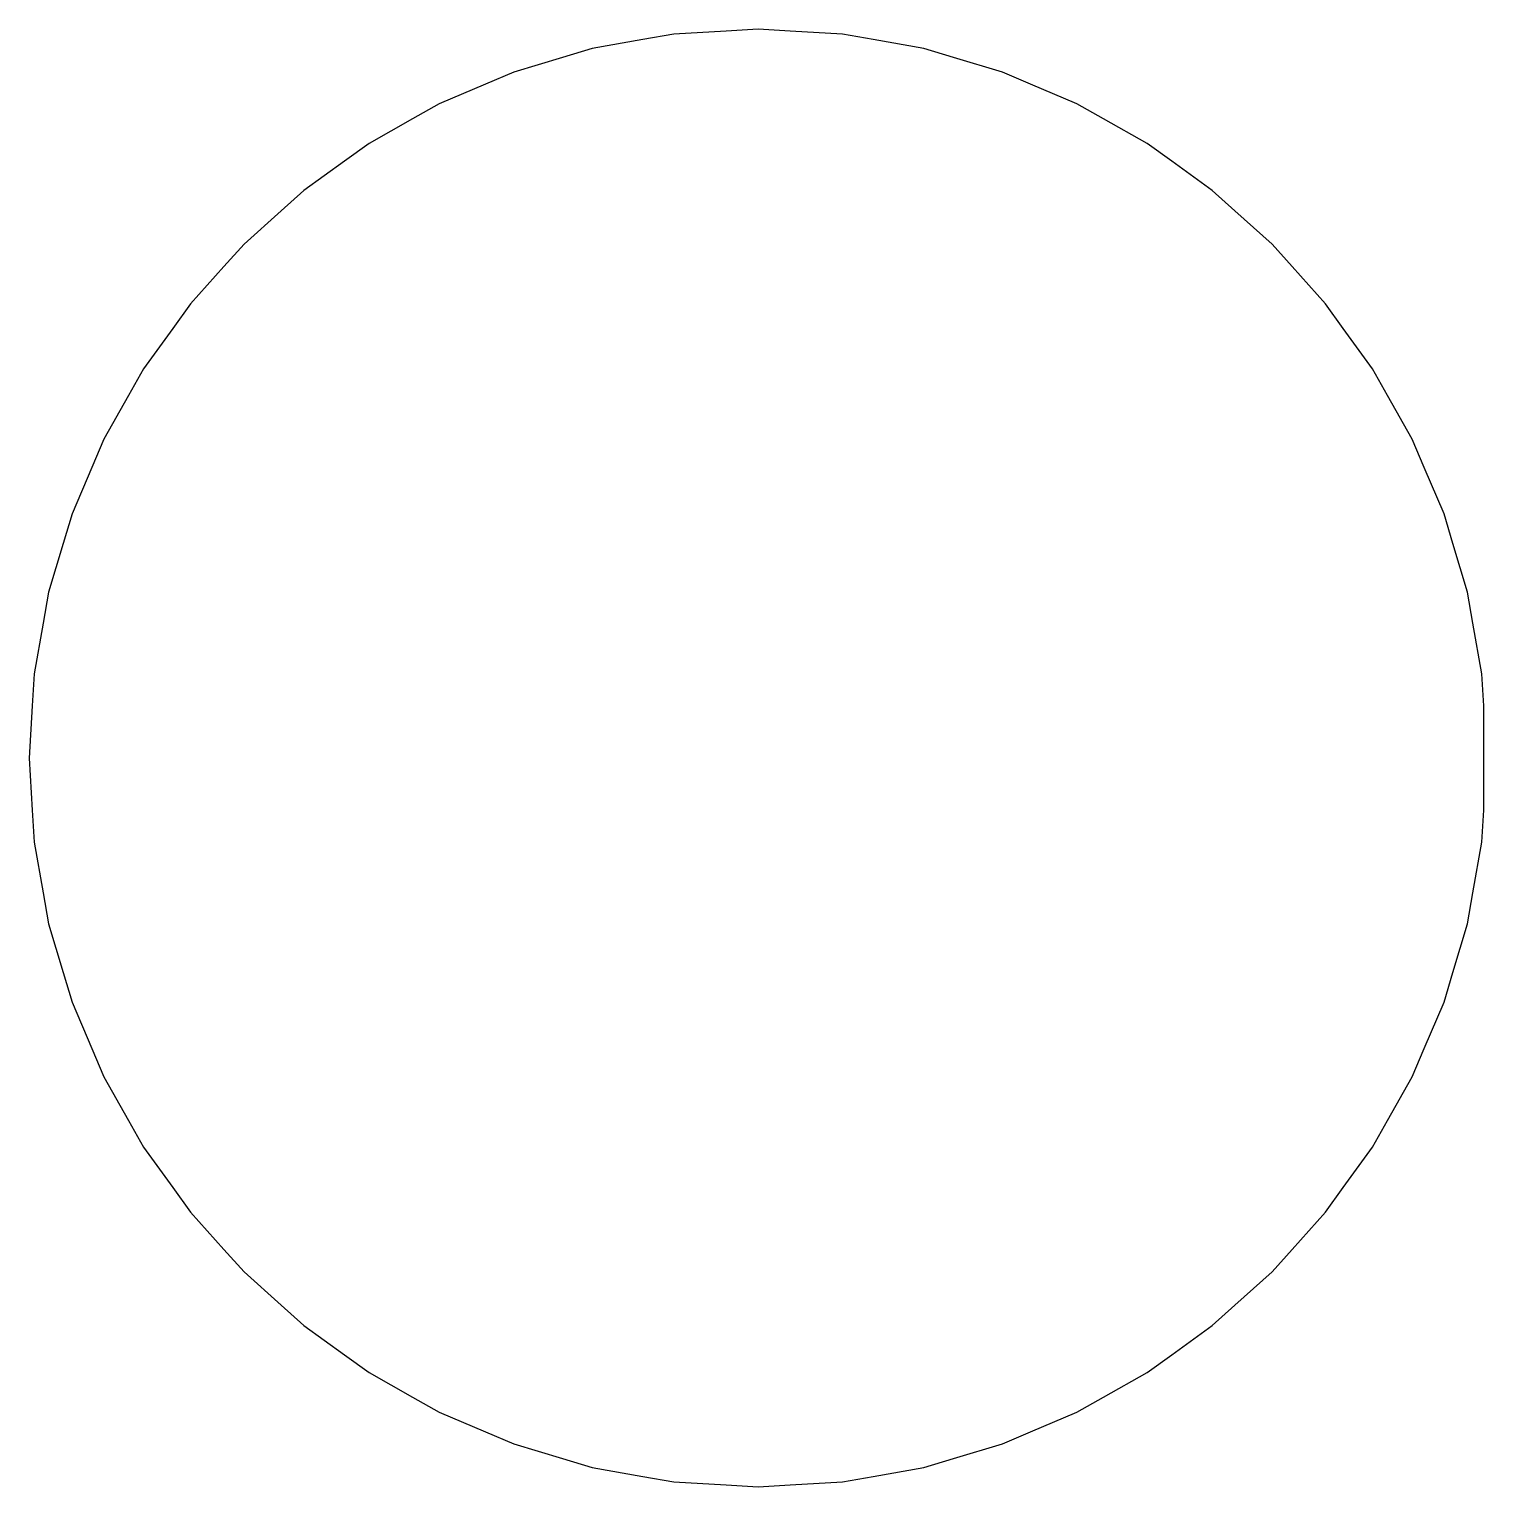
# Model space of a CAD drawing. Header units: metres. Extents: x -0.403 to 0.401, y -0.403 to 0.403.
import ezdxf

# ---------------------------------------------------------------- set-up
doc = ezdxf.new("R2010")
doc.units = ezdxf.units.M

msp = doc.modelspace()

# ---------------------------------------------------------------- linework, layer by layer
for p, q in [((0, 0.40272), (-0.01769, 0.40169)), ((0.01769, 0.40169), (0, 0.40272)), ((-0.06368, 0.39697), (-0.09167, 0.39198)), ((-0.04657, 0.39998), (-0.06368, 0.39697)), ((-0.01769, 0.40169), (-0.04657, 0.39998)), ((0.04657, 0.39998), (0.01769, 0.40169)), ((0.06368, 0.39697), (0.04657, 0.39998)), ((0.09167, 0.39198), (0.06368, 0.39697)), ((-0.10808, 0.3871), (-0.13498, 0.37902)), ((-0.09167, 0.39198), (-0.10808, 0.3871)), ((0.10808, 0.3871), (0.09167, 0.39198)), ((0.13498, 0.37902), (0.10808, 0.3871)), ((-0.13498, 0.37902), (-0.15057, 0.37239)), ((0.15057, 0.37239), (0.13498, 0.37902)), ((-0.15057, 0.37239), (-0.17618, 0.36142)), ((0.17618, 0.36142), (0.15057, 0.37239)), ((-0.17618, 0.36142), (-0.19084, 0.35317)), ((0.19084, 0.35317), (0.17618, 0.36142)), ((-0.19084, 0.35317), (-0.21495, 0.3395)), ((0.21495, 0.3395), (0.19084, 0.35317)), ((-0.21495, 0.3395), (-0.22857, 0.32973)), ((0.22857, 0.32973), (0.21495, 0.3395)), ((-0.22857, 0.32973), (-0.25099, 0.31358)), ((0.25099, 0.31358), (0.22857, 0.32973)), ((-0.25099, 0.31358), (-0.26344, 0.30242)), ((0.26344, 0.30242), (0.25099, 0.31358)), ((-0.26344, 0.30242), (-0.28397, 0.28397)), ((0.28397, 0.28397), (0.26344, 0.30242)), ((-0.28397, 0.28397), (-0.29514, 0.27152)), ((0.29514, 0.27152), (0.28397, 0.28397)), ((-0.29514, 0.27152), (-0.31358, 0.25099)), ((0.31358, 0.25099), (0.29514, 0.27152)), ((-0.31358, 0.25099), (-0.32335, 0.23738)), ((0.32335, 0.23738), (0.31358, 0.25099)), ((-0.32335, 0.23738), (-0.3395, 0.21495)), ((0.3395, 0.21495), (0.32335, 0.23738)), ((-0.3395, 0.21495), (-0.34775, 0.20029)), ((0.34775, 0.20029), (0.3395, 0.21495)), ((-0.34775, 0.20029), (-0.36142, 0.17618)), ((0.36142, 0.17618), (0.34775, 0.20029)), ((-0.36142, 0.17618), (-0.36804, 0.16058)), ((0.36804, 0.16058), (0.36142, 0.17618)), ((-0.36804, 0.16058), (-0.37902, 0.13498)), ((0.37902, 0.13498), (0.36804, 0.16058)), ((-0.37902, 0.13498), (-0.38389, 0.11857)), ((0.38389, 0.11857), (0.37902, 0.13498)), ((-0.38389, 0.11857), (-0.39198, 0.09167)), ((0.39198, 0.09167), (0.38389, 0.11857)), ((-0.39198, 0.09167), (-0.39499, 0.07456)), ((0.39499, 0.07456), (0.39198, 0.09167)), ((-0.39499, 0.07456), (-0.39998, 0.04657)), ((0.39998, 0.04657), (0.39499, 0.07456)), ((-0.39998, 0.04657), (-0.40101, 0.02888)), ((0.40101, 0.02888), (0.39998, 0.04657)), ((-0.40101, 0.02888), (-0.40272, 0)), ((0.40101, -0.02888), (0.40101, 0.02888)), ((-0.40272, 0), (-0.40272, 0)), ((-0.40272, 0), (-0.40101, -0.02888)), ((-0.40101, -0.02888), (-0.39998, -0.04657)), ((0.39998, -0.04657), (0.40101, -0.02888)), ((-0.39998, -0.04657), (-0.39499, -0.07456)), ((0.39499, -0.07456), (0.39998, -0.04657)), ((-0.39499, -0.07456), (-0.39198, -0.09167)), ((0.39198, -0.09167), (0.39499, -0.07456)), ((-0.39198, -0.09167), (-0.38389, -0.11857)), ((0.38389, -0.11857), (0.39198, -0.09167)), ((-0.38389, -0.11857), (-0.37902, -0.13498)), ((0.37902, -0.13498), (0.38389, -0.11857)), ((-0.37902, -0.13498), (-0.36804, -0.16058)), ((0.36804, -0.16058), (0.37902, -0.13498)), ((-0.36804, -0.16058), (-0.36142, -0.17618)), ((0.36142, -0.17618), (0.36804, -0.16058)), ((-0.36142, -0.17618), (-0.34775, -0.20029)), ((0.34775, -0.20029), (0.36142, -0.17618)), ((-0.34775, -0.20029), (-0.3395, -0.21495)), ((0.3395, -0.21495), (0.34775, -0.20029)), ((-0.3395, -0.21495), (-0.32335, -0.23738)), ((0.32335, -0.23738), (0.3395, -0.21495)), ((-0.32335, -0.23738), (-0.31358, -0.25099)), ((0.31358, -0.25099), (0.32335, -0.23738)), ((-0.31358, -0.25099), (-0.29514, -0.27152)), ((0.29514, -0.27152), (0.31358, -0.25099)), ((-0.29514, -0.27152), (-0.28397, -0.28397)), ((0.28397, -0.28397), (0.29514, -0.27152)), ((-0.28397, -0.28397), (-0.26344, -0.30242)), ((0.26344, -0.30242), (0.28397, -0.28397)), ((-0.26344, -0.30242), (-0.25099, -0.31358)), ((0.25099, -0.31358), (0.26344, -0.30242)), ((-0.25099, -0.31358), (-0.22857, -0.32973)), ((0.22857, -0.32973), (0.25099, -0.31358)), ((-0.22857, -0.32973), (-0.21495, -0.3395)), ((0.21495, -0.3395), (0.22857, -0.32973)), ((-0.21495, -0.3395), (-0.19084, -0.35317)), ((0.19084, -0.35317), (0.21495, -0.3395)), ((-0.19084, -0.35317), (-0.17618, -0.36142)), ((0.17618, -0.36142), (0.19084, -0.35317)), ((-0.17618, -0.36142), (-0.15057, -0.37239)), ((0.15057, -0.37239), (0.17618, -0.36142)), ((-0.15057, -0.37239), (-0.13498, -0.37902)), ((0.13498, -0.37902), (0.15057, -0.37239)), ((-0.13498, -0.37902), (-0.10808, -0.3871)), ((0.10808, -0.3871), (0.13498, -0.37902)), ((-0.10808, -0.3871), (-0.09167, -0.39198)), ((-0.09167, -0.39198), (-0.06368, -0.39697)), ((0.06368, -0.39697), (0.09167, -0.39198)), ((0.09167, -0.39198), (0.10808, -0.3871)), ((-0.06368, -0.39697), (-0.04657, -0.39998)), ((-0.04657, -0.39998), (-0.01769, -0.40169)), ((-0.01769, -0.40169), (0, -0.40272)), ((0, -0.40272), (0.01769, -0.40169)), ((0.01769, -0.40169), (0.04657, -0.39998)), ((0.04657, -0.39998), (0.06368, -0.39697))]:
    msp.add_line(p, q)

doc.saveas('drawing.dxf')
